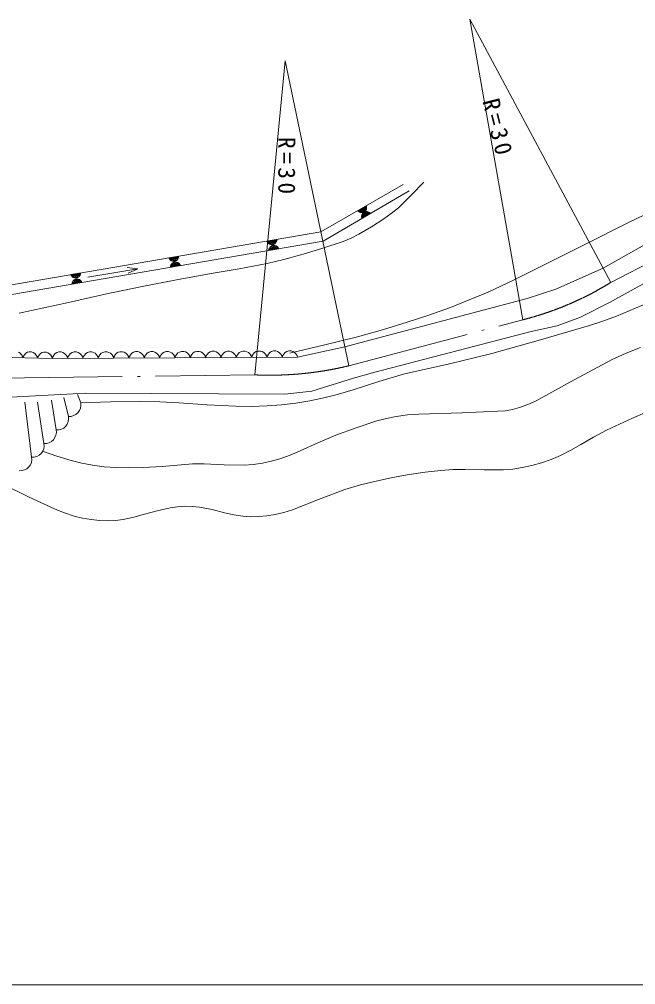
# Model space of a CAD drawing. Units: millimetres, scale not verified. Extents: x 59754 to 699754, y 6644 to 366644.
# Drawn here: x 120725 to 181296, y 191644 to 286602 of the extents above; entities that cross this region are included whole.
import ezdxf

# ---------------------------------------------------------------- set-up
doc = ezdxf.new("R2010")
doc.units = ezdxf.units.MM
doc.header["$LTSCALE"] = 1000
doc.linetypes.add('LONG_DASHED_DOTTED', pattern=[15.25, 12, -1.5, 0.25, -1.5])
doc.layers.add('S-SUV', color=7, linetype='Continuous', lineweight=13)
doc.styles.add('ＭＳ ゴシック', font='')
doc.styles.get('ＭＳ ゴシック').set_extended_font_data('MS Gothic')

msp = doc.modelspace()

# ---------------------------------------------------------------- linework, layer by layer
at = {"layer": 'S-SUV'}
for p, q in [((170207, 257048), (165009, 286602)), ((178866, 260730), (165009, 286602)), ((143867, 251626), (146840, 282515)), ((153121, 252524), (146840, 282515)), ((158443, 270343), (150362, 265683)), ((150570, 264780), (159044, 269742)), ((159237, 269315), (160479, 270571)), ((157997, 268063), (159237, 269315)), ((153969, 267763), (154835, 268263)), ((154845, 268196), (154022, 267721)), ((154075, 267680), (154855, 268129)), ((154853, 268056), (154141, 267646)), ((154211, 267614), (154841, 267977)), ((154821, 267893), (154296, 267591)), ((154429, 267596), (154752, 267782)), ((154828, 267886), (154762, 267779)), ((154857, 268030), (154828, 267886)), ((154835, 268263), (154858, 268143)), ((154858, 268143), (154857, 268030)), ((157282, 267487), (157997, 268063)), ((180708, 266670), (183713, 268121)), ((154059, 267682), (153969, 267763)), ((154160, 267628), (154059, 267682)), ((154299, 267581), (154160, 267628)), ((154425, 267584), (154299, 267581)), ((154352, 267241), (154381, 267385)), ((154352, 267128), (154352, 267241)), ((154376, 267008), (154352, 267128)), ((154356, 267214), (155066, 267630)), ((155132, 267596), (154356, 267142)), ((154366, 267075), (155186, 267555)), ((154996, 267661), (154368, 267294)), ((155239, 267514), (154376, 267008)), ((154381, 267385), (154446, 267493)), ((154388, 267378), (154910, 267684)), ((154545, 267610), (154425, 267584)), ((154446, 267493), (154528, 267584)), ((154777, 267678), (154456, 267490)), ((154528, 267584), (154662, 267663)), ((154679, 267688), (154545, 267610)), ((154662, 267663), (154782, 267690)), ((154762, 267779), (154679, 267688)), ((154782, 267690), (154907, 267694)), ((154907, 267694), (155047, 267648)), ((155047, 267648), (155148, 267594)), ((155148, 267594), (155239, 267514)), ((155321, 266181), (156537, 266963)), ((156537, 266963), (157282, 267487)), ((154080, 265454), (155321, 266181)), ((176245, 264422), (180708, 266670)), ((150362, 265683), (111811, 259105)), ((145050, 264776), (146036, 264944)), ((146036, 264944), (146016, 264824)), ((152541, 264749), (153323, 265074)), ((153323, 265074), (154080, 265454)), ((178117, 262114), (183135, 264986)), ((111875, 258165), (150570, 264780)), ((145107, 264669), (145050, 264776)), ((146022, 264879), (145085, 264719)), ((145182, 264583), (145107, 264669)), ((145121, 264661), (146008, 264813)), ((145981, 264745), (145170, 264607)), ((145297, 264491), (145182, 264583)), ((145225, 264553), (145942, 264675)), ((146226, 264038), (145240, 263869)), ((145240, 263869), (145261, 263989)), ((145255, 263935), (146191, 264095)), ((145261, 263989), (145301, 264095)), ((146156, 264153), (145269, 264001)), ((145295, 264069), (146106, 264208)), ((145894, 264603), (145297, 264501)), ((145415, 264450), (145297, 264491)), ((145301, 264095), (145378, 264220)), ((146051, 264262), (145334, 264139)), ((145378, 264220), (145477, 264298)), ((145383, 264211), (145979, 264313)), ((145537, 264433), (145415, 264450)), ((145424, 264460), (145791, 264522)), ((145477, 264298), (145586, 264355)), ((145852, 264354), (145485, 264292)), ((145690, 264459), (145537, 264433)), ((145586, 264355), (145739, 264381)), ((145800, 264516), (145690, 264459)), ((145739, 264381), (145861, 264363)), ((145898, 264594), (145800, 264516)), ((145861, 264363), (145980, 264323)), ((145976, 264719), (145898, 264594)), ((146016, 264824), (145976, 264719)), ((145980, 264323), (146094, 264231)), ((146094, 264231), (146170, 264145)), ((146170, 264145), (146226, 264038)), ((148388, 263442), (150469, 264065)), ((150469, 264065), (152541, 264749)), ((171791, 262182), (176245, 264422)), ((135412, 263132), (136398, 263300)), ((135469, 263025), (135412, 263132)), ((136384, 263234), (135448, 263074)), ((135483, 263017), (136370, 263168)), ((136343, 263101), (135533, 262962)), ((136338, 263074), (136260, 262949)), ((136378, 263180), (136338, 263074)), ((136398, 263300), (136378, 263180)), ((146734, 262978), (148388, 263442)), ((131334, 262184), (132368, 262070)), ((135544, 262939), (135469, 263025)), ((135659, 262847), (135544, 262939)), ((136552, 262384), (135567, 262216)), ((135567, 262216), (135587, 262336)), ((135581, 262281), (136517, 262442)), ((135587, 262336), (135627, 262441)), ((135588, 262908), (136305, 263031)), ((136482, 262499), (135595, 262347)), ((135621, 262415), (136432, 262554)), ((135627, 262441), (135704, 262566)), ((135777, 262806), (135659, 262847)), ((136256, 262959), (135660, 262857)), ((136377, 262608), (135660, 262485)), ((135704, 262566), (135803, 262644)), ((135709, 262557), (136305, 262659)), ((135900, 262789), (135777, 262806)), ((135786, 262815), (136153, 262878)), ((135803, 262644), (135912, 262701)), ((136179, 262701), (135811, 262638)), ((136052, 262815), (135900, 262789)), ((135912, 262701), (136065, 262727)), ((136162, 262872), (136052, 262815)), ((136065, 262727), (136187, 262710)), ((136260, 262949), (136162, 262872)), ((136187, 262710), (136306, 262669)), ((136306, 262669), (136420, 262577)), ((136420, 262577), (136496, 262491)), ((136496, 262491), (136552, 262384)), ((142322, 262053), (145067, 262573)), ((145067, 262573), (146734, 262978)), ((169300, 260953), (171791, 262182)), ((173440, 260068), (178117, 262114)), ((125775, 261488), (126760, 261656)), ((125831, 261381), (125775, 261488)), ((126746, 261590), (125810, 261430)), ((125907, 261294), (125831, 261381)), ((125845, 261373), (126732, 261524)), ((126706, 261456), (125895, 261318)), ((126021, 261202), (125907, 261294)), ((125950, 261264), (126667, 261386)), ((126140, 261162), (126021, 261202)), ((126618, 261314), (126022, 261213)), ((126262, 261145), (126140, 261162)), ((126148, 261171), (126515, 261234)), ((126415, 261171), (126262, 261145)), ((126524, 261227), (126415, 261171)), ((126622, 261305), (126524, 261227)), ((126700, 261430), (126622, 261305)), ((126740, 261536), (126700, 261430)), ((126760, 261656), (126740, 261536)), ((127457, 261225), (132368, 262070)), ((132368, 262070), (131431, 261619)), ((136165, 260992), (139563, 261591)), ((139563, 261591), (142322, 262053)), ((126878, 260730), (125893, 260562)), ((125893, 260562), (125913, 260682)), ((125907, 260628), (126843, 260788)), ((125913, 260682), (125953, 260788)), ((126808, 260845), (125921, 260694)), ((125947, 260761), (126758, 260900)), ((125953, 260788), (126030, 260913)), ((126703, 260954), (125986, 260831)), ((126030, 260913), (126129, 260990)), ((126035, 260903), (126631, 261005)), ((126129, 260990), (126238, 261047)), ((126505, 261047), (126137, 260984)), ((126238, 261047), (126391, 261073)), ((126391, 261073), (126513, 261056)), ((126513, 261056), (126632, 261015)), ((126632, 261015), (126746, 260923)), ((126746, 260923), (126822, 260837)), ((126822, 260837), (126878, 260730)), ((129163, 259575), (132790, 260336)), ((132790, 260336), (136165, 260992)), ((166784, 259779), (169300, 260953)), ((178738, 258736), (182393, 260774)), ((125549, 258755), (129163, 259575)), ((164946, 258993), (166784, 259779)), ((170634, 259144), (173440, 260068)), ((120719, 257693), (125549, 258755)), ((152711, 254391), (170634, 259144)), ((163093, 258265), (164946, 258993)), ((175859, 257313), (178738, 258736)), ((179401, 257388), (182511, 258722)), ((158847, 256801), (160975, 257503)), ((160975, 257503), (163093, 258265)), ((178080, 256907), (179401, 257388)), ((156409, 256063), (158847, 256801)), ((171032, 255903), (173595, 256440)), ((171947, 255083), (176746, 256486)), ((173595, 256440), (175859, 257313)), ((176746, 256486), (178080, 256907)), ((153954, 255383), (156409, 256063)), ((155654, 251888), (171032, 255903)), ((147298, 253772), (150632, 254548)), ((150632, 254548), (153954, 255383)), ((167150, 253720), (171947, 255083)), ((120810, 253773), (120653, 253863)), ((120947, 253612), (120810, 253773)), ((121031, 253469), (120947, 253612)), ((121228, 253606), (121143, 253467)), ((121372, 253762), (121228, 253606)), ((121533, 253845), (121372, 253762)), ((121704, 253895), (121533, 253845)), ((121927, 253891), (121704, 253895)), ((122096, 253833), (121927, 253891)), ((122253, 253743), (122096, 253833)), ((122390, 253582), (122253, 253743)), ((122474, 253439), (122390, 253582)), ((122672, 253576), (122586, 253437)), ((122816, 253732), (122672, 253576)), ((122976, 253815), (122816, 253732)), ((123147, 253865), (122976, 253815)), ((123371, 253861), (123147, 253865)), ((123539, 253803), (123371, 253861)), ((123696, 253713), (123539, 253803)), ((123834, 253551), (123696, 253713)), ((123917, 253409), (123834, 253551)), ((124113, 253563), (124027, 253415)), ((124259, 253729), (124113, 253563)), ((124425, 253820), (124259, 253729)), ((124602, 253878), (124425, 253820)), ((124835, 253879), (124602, 253878)), ((125012, 253823), (124835, 253879)), ((125179, 253733), (125012, 253823)), ((125326, 253568), (125179, 253733)), ((125417, 253422), (125326, 253568)), ((125620, 253570), (125534, 253422)), ((125766, 253736), (125620, 253570)), ((125931, 253827), (125766, 253736)), ((126108, 253885), (125931, 253827)), ((126342, 253886), (126108, 253885)), ((126519, 253830), (126342, 253886)), ((126685, 253740), (126519, 253830)), ((126833, 253575), (126685, 253740)), ((126924, 253429), (126833, 253575)), ((127127, 253577), (127041, 253429)), ((127273, 253743), (127127, 253577)), ((127438, 253834), (127273, 253743)), ((127615, 253892), (127438, 253834)), ((127848, 253893), (127615, 253892)), ((128026, 253837), (127848, 253893)), ((128192, 253748), (128026, 253837)), ((128340, 253582), (128192, 253748)), ((128431, 253436), (128340, 253582)), ((128633, 253584), (128547, 253437)), ((128779, 253750), (128633, 253584)), ((128945, 253841), (128779, 253750)), ((129122, 253899), (128945, 253841)), ((129355, 253900), (129122, 253899)), ((129532, 253844), (129355, 253900)), ((129699, 253755), (129532, 253844)), ((129846, 253590), (129699, 253755)), ((129937, 253443), (129846, 253590)), ((130140, 253591), (130054, 253444)), ((130286, 253757), (130140, 253591)), ((130451, 253848), (130286, 253757)), ((130628, 253906), (130451, 253848)), ((130862, 253907), (130628, 253906)), ((131039, 253851), (130862, 253907)), ((131205, 253762), (131039, 253851)), ((131353, 253597), (131205, 253762)), ((131444, 253450), (131353, 253597)), ((131647, 253598), (131561, 253451)), ((131793, 253764), (131647, 253598)), ((131958, 253856), (131793, 253764)), ((132135, 253913), (131958, 253856)), ((132368, 253914), (132135, 253913)), ((132546, 253858), (132368, 253914)), ((132712, 253769), (132546, 253858)), ((132860, 253604), (132712, 253769)), ((132951, 253457), (132860, 253604)), ((133153, 253605), (133067, 253458)), ((133300, 253771), (133153, 253605)), ((133465, 253863), (133300, 253771)), ((133642, 253920), (133465, 253863)), ((133875, 253921), (133642, 253920)), ((134052, 253865), (133875, 253921)), ((134219, 253776), (134052, 253865)), ((134366, 253611), (134219, 253776)), ((134457, 253464), (134366, 253611)), ((134660, 253612), (134574, 253465)), ((134806, 253778), (134660, 253612)), ((134972, 253870), (134806, 253778)), ((135148, 253927), (134972, 253870)), ((135382, 253928), (135148, 253927)), ((135559, 253872), (135382, 253928)), ((135725, 253783), (135559, 253872)), ((135873, 253618), (135725, 253783)), ((135964, 253471), (135873, 253618)), ((136167, 253619), (136081, 253472)), ((136313, 253786), (136167, 253619)), ((136478, 253877), (136313, 253786)), ((136655, 253934), (136478, 253877)), ((136889, 253935), (136655, 253934)), ((137066, 253879), (136889, 253935)), ((137232, 253790), (137066, 253879)), ((137380, 253625), (137232, 253790)), ((137471, 253478), (137380, 253625)), ((137673, 253626), (137588, 253479)), ((137820, 253793), (137673, 253626)), ((137985, 253884), (137820, 253793)), ((138162, 253941), (137985, 253884)), ((138395, 253942), (138162, 253941)), ((138573, 253886), (138395, 253942)), ((138739, 253797), (138573, 253886)), ((138886, 253632), (138739, 253797)), ((138977, 253485), (138886, 253632)), ((139180, 253633), (139094, 253486)), ((139326, 253800), (139180, 253633)), ((139492, 253891), (139326, 253800)), ((139668, 253948), (139492, 253891)), ((139902, 253949), (139668, 253948)), ((140079, 253894), (139902, 253949)), ((140245, 253804), (140079, 253894)), ((140393, 253639), (140245, 253804)), ((140484, 253492), (140393, 253639)), ((140687, 253640), (140601, 253493)), ((140833, 253807), (140687, 253640)), ((140998, 253898), (140833, 253807)), ((141175, 253955), (140998, 253898)), ((141409, 253956), (141175, 253955)), ((141586, 253901), (141409, 253956)), ((141752, 253811), (141586, 253901)), ((141900, 253646), (141752, 253811)), ((141991, 253499), (141900, 253646)), ((142194, 253647), (142108, 253500)), ((142340, 253814), (142194, 253647)), ((142505, 253905), (142340, 253814)), ((142682, 253962), (142505, 253905)), ((142915, 253963), (142682, 253962)), ((143093, 253908), (142915, 253963)), ((143259, 253818), (143093, 253908)), ((143406, 253653), (143259, 253818)), ((143498, 253506), (143406, 253653)), ((143700, 253654), (143614, 253507)), ((143846, 253821), (143700, 253654)), ((144012, 253912), (143846, 253821)), ((144188, 253969), (144012, 253912)), ((144422, 253970), (144188, 253969)), ((144599, 253915), (144422, 253970)), ((144765, 253825), (144599, 253915)), ((144913, 253660), (144765, 253825)), ((145004, 253514), (144913, 253660)), ((145207, 253661), (145121, 253514)), ((145353, 253828), (145207, 253661)), ((145518, 253919), (145353, 253828)), ((145695, 253976), (145518, 253919)), ((145929, 253977), (145695, 253976)), ((146106, 253922), (145929, 253977)), ((146272, 253832), (146106, 253922)), ((146420, 253667), (146272, 253832)), ((146511, 253521), (146420, 253667)), ((146714, 253668), (146628, 253521)), ((146860, 253835), (146714, 253668)), ((147025, 253926), (146860, 253835)), ((147202, 253983), (147025, 253926)), ((147435, 253984), (147202, 253983)), ((147613, 253929), (147435, 253984)), ((147779, 253839), (147613, 253929)), ((147926, 253674), (147779, 253839)), ((148018, 253528), (147926, 253674)), ((148075, 253355), (152711, 254391)), ((162864, 252692), (167150, 253720)), ((178998, 253153), (180365, 253767)), ((180365, 253767), (181757, 254325)), ((116752, 253392), (123968, 253242)), ((121081, 253302), (121031, 253469)), ((121143, 253467), (121081, 253302)), ((122525, 253272), (122474, 253439)), ((122586, 253437), (122525, 253272)), ((123968, 253242), (123917, 253409)), ((124027, 253415), (123968, 253242)), ((123968, 253242), (148075, 253355)), ((125475, 253249), (125417, 253422)), ((125534, 253422), (125475, 253249)), ((126981, 253256), (126924, 253429)), ((127041, 253429), (126981, 253256)), ((128488, 253263), (128431, 253436)), ((128547, 253437), (128488, 253263)), ((129995, 253270), (129937, 253443)), ((130054, 253444), (129995, 253270)), ((131501, 253277), (131444, 253450)), ((131561, 253451), (131501, 253277)), ((133008, 253284), (132951, 253457)), ((133067, 253458), (133008, 253284)), ((134515, 253291), (134457, 253464)), ((134574, 253465), (134515, 253291)), ((136021, 253298), (135964, 253471)), ((136081, 253472), (136021, 253298)), ((137528, 253305), (137471, 253478)), ((137588, 253479), (137528, 253305)), ((139035, 253312), (138977, 253485)), ((139094, 253486), (139035, 253312)), ((140541, 253319), (140484, 253492)), ((140601, 253493), (140541, 253319)), ((142048, 253326), (141991, 253499)), ((142108, 253500), (142048, 253326)), ((143555, 253333), (143498, 253506)), ((143614, 253507), (143555, 253333)), ((145062, 253341), (145004, 253514)), ((145121, 253514), (145062, 253341)), ((146568, 253348), (146511, 253521)), ((146628, 253521), (146568, 253348)), ((148075, 253355), (148018, 253528)), ((158567, 251722), (162864, 252692)), ((175262, 251155), (178998, 253153)), ((153564, 251288), (155654, 251888)), ((156040, 250972), (158567, 251722)), ((149484, 250025), (153564, 251288)), ((153526, 250163), (156040, 250972)), ((171525, 249089), (175262, 251155)), ((116242, 249239), (127235, 249839)), ((127235, 249839), (146834, 249736)), ((146834, 249736), (149484, 250025)), ((152097, 249738), (153526, 250163)), ((121932, 243537), (121273, 248940)), ((123139, 244872), (122526, 248940)), ((124346, 246208), (123896, 249136)), ((125552, 247543), (125110, 249410)), ((126759, 248879), (126442, 249684)), ((126759, 248879), (129698, 248972)), ((129698, 248972), (132634, 249005)), ((132634, 249005), (134520, 248967)), ((134520, 248967), (136402, 248869)), ((136402, 248869), (139192, 248674)), ((146487, 248684), (147897, 248853)), ((147897, 248853), (149279, 249082)), ((149279, 249082), (150651, 249371)), ((150651, 249371), (152097, 249738)), ((170709, 248722), (171525, 249089)), ((139192, 248674), (141992, 248540)), ((141992, 248540), (143533, 248528)), ((143533, 248528), (145083, 248577)), ((145083, 248577), (146487, 248684)), ((159991, 247773), (164225, 247896)), ((164225, 247896), (168470, 248081)), ((168470, 248081), (169179, 248219)), ((169179, 248219), (169886, 248418)), ((169886, 248418), (170709, 248722)), ((180993, 247369), (183589, 248501)), ((153823, 246432), (155855, 247102)), ((155855, 247102), (156800, 247351)), ((156800, 247351), (157767, 247543)), ((157767, 247543), (158874, 247688)), ((158874, 247688), (159991, 247773)), ((178435, 246187), (180993, 247369)), ((151814, 245707), (153823, 246432)), ((177148, 245505), (178435, 246187)), ((150057, 244958), (151814, 245707)), ((175891, 244769), (177148, 245505)), ((123018, 244122), (124404, 243629)), ((147337, 243732), (148329, 244156)), ((148329, 244156), (150057, 244958)), ((173898, 243704), (174909, 244211)), ((174909, 244211), (175891, 244769)), ((124404, 243629), (125807, 243194)), ((125807, 243194), (126856, 242941)), ((144611, 242938), (145481, 243125)), ((145481, 243125), (146335, 243370)), ((146335, 243370), (147337, 243732)), ((172051, 242983), (172985, 243316)), ((172985, 243316), (173898, 243704)), ((126856, 242941), (127919, 242745)), ((127919, 242745), (129061, 242598)), ((129061, 242598), (130218, 242510)), ((130218, 242510), (131557, 242477)), ((131557, 242477), (132907, 242504)), ((132907, 242504), (134775, 242614)), ((134775, 242614), (136640, 242784)), ((136640, 242784), (137756, 242861)), ((137756, 242861), (138883, 242878)), ((138883, 242878), (140850, 242780)), ((140850, 242780), (142829, 242742)), ((142829, 242742), (143718, 242810)), ((143718, 242810), (144611, 242938)), ((160594, 242063), (162155, 242237)), ((162155, 242237), (163332, 242309)), ((163332, 242309), (164511, 242320)), ((164511, 242320), (166411, 242272)), ((166411, 242272), (168309, 242284)), ((168309, 242284), (169224, 242362)), ((169224, 242362), (170142, 242501)), ((170142, 242501), (171098, 242712)), ((171098, 242712), (172051, 242983)), ((155782, 241173), (157410, 241532)), ((157410, 241532), (159051, 241831)), ((159051, 241831), (160594, 242063)), ((119052, 240915), (121639, 239643)), ((150133, 239382), (152721, 240366)), ((152721, 240366), (154238, 240797)), ((154238, 240797), (155782, 241173)), ((121639, 239643), (124256, 238422)), ((147579, 238345), (150133, 239382)), ((124256, 238422), (125175, 238056)), ((134273, 238262), (135549, 238555)), ((135549, 238555), (136271, 238660)), ((136271, 238660), (137006, 238704)), ((137006, 238704), (137721, 238687)), ((137721, 238687), (138435, 238609)), ((138435, 238609), (139670, 238369)), ((139670, 238369), (140898, 238069)), ((146729, 238083), (147579, 238345)), ((125175, 238056), (126123, 237743)), ((126123, 237743), (126939, 237536)), ((126939, 237536), (127777, 237387)), ((130183, 237318), (130945, 237415)), ((130945, 237415), (131988, 237634)), ((131988, 237634), (133028, 237913)), ((133028, 237913), (134273, 238262)), ((140898, 238069), (141792, 237872)), ((141792, 237872), (142698, 237734)), ((142698, 237734), (143468, 237680)), ((143468, 237680), (144244, 237685)), ((144244, 237685), (145058, 237753)), ((145058, 237753), (145866, 237881)), ((145866, 237881), (146729, 238083)), ((127777, 237387), (128594, 237303)), ((128594, 237303), (129414, 237280)), ((129414, 237280), (130183, 237318)), ((59754, 191644), (598754, 191644))]:
    msp.add_line(p, q, dxfattribs=at)
at = {"layer": 'S-SUV', "linetype": 'LONG_DASHED_DOTTED'}
for p, q in [((178866, 260730), (185196, 264010)), ((153121, 252524), (170207, 257048)), ((118848, 251303), (143867, 251626))]:
    msp.add_line(p, q, dxfattribs=at)
for centre, radius, start, end in [((162630, 286889), 30788, 284.24759, 301.82584), ((145316, 284827), 33233, 267.50081, 283.58203)]:
    msp.add_arc(centre, radius, start, end, dxfattribs=at)
at = {"layer": 'S-SUV'}
for centre in [(125655, 248663), (124448, 247328), (123241, 245993), (122035, 244657), (120828, 243322)]:
    msp.add_arc(centre, 1125, 264.76848, 11.02868, dxfattribs=at)

# ---------------------------------------------------------------- texts
at = {"layer": 'S-SUV', "char_height": 1686, "attachment_point": 7, "style": 'ＭＳ ゴシック'}
for insert, rotation in [((166197, 278564), 284.2), ((146148, 275029), 270)]:
    msp.add_mtext('\\T1.3;R=30', dxfattribs=dict(at, insert=insert, rotation=rotation))

doc.saveas('drawing.dxf')
